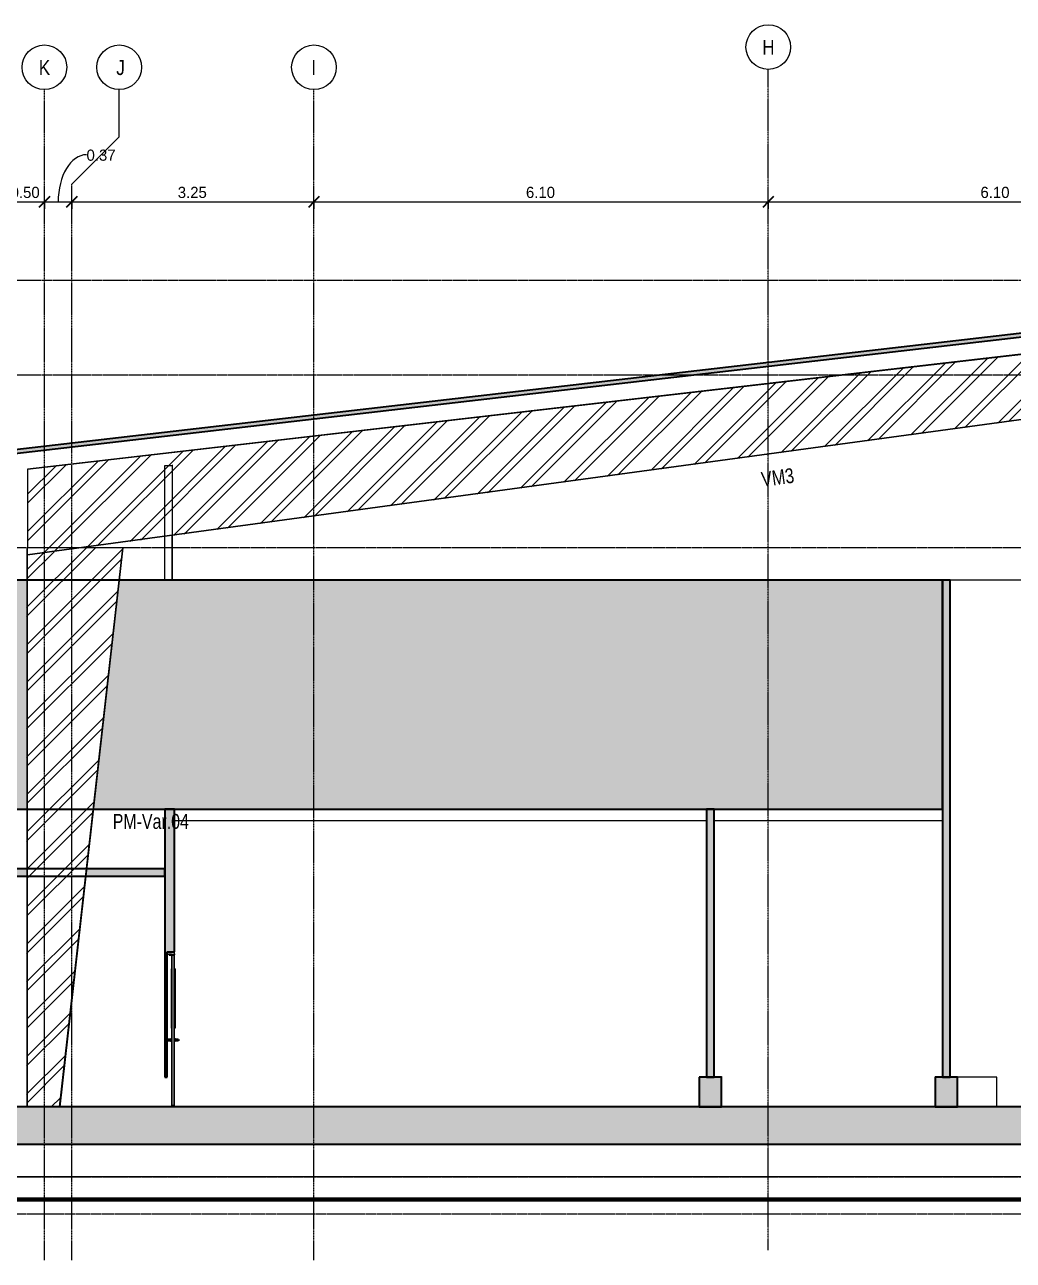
# Model space of a CAD drawing. Header units: centimetres. Extents: x -6741 to 14818, y -293 to 1595.
# Drawn here: x 8863 to 10190, y -112 to 1548 of the extents above; entities that cross this region are included whole.
import ezdxf

# ---------------------------------------------------------------- set-up
doc = ezdxf.new("R2010")
doc.units = ezdxf.units.CM
doc.linetypes.add('Centre', pattern=[3.175, 0.635, -0.475, 1.59, -0.475])
doc.linetypes.add('Grid Line', pattern=[2.2225, 1.27, -0.3175, 0.3175, -0.3175])
for name, color, linetype, lineweight in [('A-ANNO-DIMS', 7, 'Continuous', 9), ('A-ANNO-DIMS-100', 7, 'Continuous', 9), ('A-CLNG', 7, 'Continuous', 9), ('A-DOOR', 7, 'Continuous', 9), ('A-FLOR', 7, 'Continuous', 9), ('A-FLOR-LEVL', 7, 'Continuous', 9), ('A-FLOR-PATT', 7, 'Continuous', 35), ('A-ROOF', 7, 'Continuous', 9), ('A-ROOF-PATT', 7, 'Continuous', 35), ('A-WALL', 7, 'Continuous', 9), ('A-WALL-PATT', 7, 'Continuous', 35), ('C-BLDG-PADS', 7, 'Continuous', 9), ('C-TOPO', 7, 'Continuous', 9), ('I-WALL', 7, 'Continuous', 9), ('S-BEAM', 7, 'Continuous', 9), ('S-BEAM-IDEN', 7, 'Continuous', 18), ('S-COLS', 7, 'Continuous', 9), ('S-COLS-IDEN', 7, 'Continuous', 9), ('S-GRID', 7, 'Continuous', 9), ('S-GRID-IDEN', 7, 'Continuous', 9)]:
    doc.layers.add(name, color=color, linetype=linetype, lineweight=lineweight)
doc.styles.add('Century Gothic_1', font='GOTHIC.TTF', dxfattribs={"height": 15})
doc.styles.add('Century Gothic_2', font='GOTHIC.TTF', dxfattribs={"width": 0.8, "height": 20})
doc.styles.add('Saira Condensed', font='SairaCondensed-Regular.ttf', dxfattribs={"height": 20})
doc.dimstyles.new('FCA_N_Cotas_E100', dxfattribs={"dimscale": 30.48, "dimtxt": 15.662524, "dimasz": 0.492126, "dimexe": 0.656168, "dimexo": 0.656168, "dimgap": 0.032808, "dimtad": 1, "dimlfac": 0.01, "dimrnd": 0.01, "dimzin": 0, "dimdsep": 46, "dimtxsty": 'Century Gothic_1', "dimblk1": 'OBLIQUE', "dimblk2": 'OBLIQUE', "dimsah": 1, "dimcen": 0.09, "dimdle": 0.656168, "dimadec": 3, "dimazin": 2, "dimtfac": 1, "dimtdec": 4, "dimtix": 1, "dimtmove": 0, "dimatfit": 3, "dimfxl": 1, "dimtvp": 1, "dimtolj": 1, "dimtzin": 0, "dimarcsym": 2})
doc.dimstyles.new('FCA_N_Cotas_E100_1', dxfattribs={"dimscale": 30.48, "dimtxt": 15.662524, "dimasz": 0.492126, "dimexe": 0.656168, "dimexo": 0.656168, "dimgap": 0.032808, "dimtad": 1, "dimlfac": 0.01, "dimrnd": 0.01, "dimzin": 0, "dimdsep": 46, "dimtxsty": 'Century Gothic_1', "dimblk1": 'OBLIQUE', "dimblk2": 'OBLIQUE', "dimsah": 1, "dimcen": 0.09, "dimdle": 0.656168, "dimadec": 3, "dimazin": 2, "dimtfac": 1, "dimtdec": 4, "dimtix": 1, "dimtmove": 1, "dimatfit": 3, "dimfxl": 1, "dimtvp": 1, "dimtolj": 1, "dimtzin": 0, "dimarcsym": 2})
pattern_1 = [(45, (14989.953, 0), (-25.14472, 25.14472), []), (45, (14989.953, 38.1), (-25.14472, 25.14472), [])]

# ---------------------------------------------------------------- blocks, each defined once
blk = doc.blocks.new('Door_Internal-Noberne-Fire_Door_Single_NG8 - 0_85 x 2_10-1763234-Elevación Eje 8-9')
at = {"layer": 'A-DOOR', "color": 254, "lineweight": 25, "true_color": 0xcccccc}
for p, q in [((-5875.7, 302.5), (-5885.1, 302.5)), ((-5885.1, 302.5), (-5885.1, 299.3)), ((-5885.1, 299.3), (-5875.7, 299.3)), ((-5883, 299.3), (-5883, 298.1)), ((-5879.8, 299.3), (-5883, 299.3)), ((-5879.8, 298.1), (-5879.8, 299.3)), ((-5875.8, 299), (-5879.6, 299)), ((-5879.6, 299), (-5879.6, 298)), ((-5875.8, 298), (-5875.8, 299)), ((-5875.7, 299.3), (-5875.7, 302.5)), ((-5883, 298.1), (-5879.8, 298.1)), ((-5879.2, 298), (-5879.6, 298)), ((-5879.6, 298), (-5879.6, 185.2)), ((-5879.6, 298), (-5875.8, 298)), ((-5876.2, 298), (-5879.2, 298)), ((-5879.2, 298), (-5879.2, 96)), ((-5879.2, 96), (-5879.2, 298)), ((-5875.8, 298), (-5876.2, 298)), ((-5876.2, 298), (-5876.2, 96)), ((-5876.2, 96), (-5876.2, 298)), ((-5875.8, 96), (-5875.8, 298)), ((-5879.6, 185), (-5879.6, 96)), ((-5879.6, 183), (-5879.6, 185)), ((-5875.8, 185.1), (-5875.8, 182.9)), ((-5879.6, 96), (-5879.2, 96)), ((-5875.8, 96), (-5879.6, 96)), ((-5879.6, 96), (-5879.6, 95)), ((-5879.6, 95), (-5875.8, 95)), ((-5879.2, 96), (-5876.2, 96)), ((-5876.2, 96), (-5875.8, 96)), ((-5875.8, 95), (-5875.8, 96))]:
    blk.add_line(p, q, dxfattribs=at)
at = {"layer": 'A-DOOR', "color": 254, "true_color": 0xe5e5e5}
for p, q in [((-5875.8, 299), (-5875.2, 299)), ((-5875.4, 302.5), (-5875.7, 302.5)), ((-5875.7, 299.3), (-5875.1, 299.3)), ((-5879.8, 298.1), (-5879.6, 298.1)), ((-5875.2, 298), (-5875.8, 298)), ((-5875.2, 298), (-5875.8, 298)), ((-5879.6, 279.5), (-5880, 279.5)), ((-5880, 199.7), (-5880, 279.5)), ((-5875.2, 279.5), (-5875.7, 279.5)), ((-5875.7, 199.7), (-5875.7, 279.5)), ((-5875, 279.5), (-5875.2, 279.5)), ((-5875.2, 279.5), (-5875.2, 199.7)), ((-5875.2, 201.2), (-5875.2, 278)), ((-5875, 278), (-5875.2, 277.9)), ((-5875.2, 278), (-5875, 278)), ((-5875, 279.5), (-5875, 199.7)), ((-5875, 278), (-5875, 201.2)), ((-5879.6, 199.7), (-5880, 199.7)), ((-5875.2, 199.7), (-5875.7, 199.7)), ((-5875.2, 201.3), (-5875, 201.2)), ((-5875, 201.2), (-5875.2, 201.2)), ((-5875, 199.7), (-5875.2, 199.7)), ((-5884.6, 184.9), (-5884.6, 184.9)), ((-5884.6, 183), (-5884.6, 183)), ((-5880.3, 184.9), (-5881.7, 184.9)), ((-5881.7, 183), (-5880.3, 183)), ((-5880.6, 184.9), (-5881.6, 184.9)), ((-5881.6, 183), (-5880.6, 183)), ((-5880, 184.8), (-5880.3, 184.8)), ((-5880.3, 183.2), (-5880.1, 183.2)), ((-5879.6, 186.6), (-5879.8, 186.6)), ((-5875.6, 186.6), (-5875.8, 186.6)), ((-5875.1, 184.8), (-5875.4, 184.8)), ((-5875.4, 183.2), (-5875.1, 183.2)), ((-5873.8, 184.9), (-5875.1, 184.9)), ((-5875.1, 183), (-5873.8, 183)), ((-5873.7, 184.9), (-5874.7, 184.9)), ((-5874.7, 183), (-5873.7, 183)), ((-5870.7, 184.9), (-5870.7, 184.9)), ((-5870.7, 183), (-5870.7, 183)), ((-5870.2, 184.8), (-5870.2, 184.8)), ((-5870.1, 184.7), (-5870, 184.7)), ((-5870, 183.3), (-5870, 183.3)), ((-5879.8, 181.4), (-5879.6, 181.4)), ((-5875.8, 181.4), (-5875.6, 181.4)), ((-5875.2, 96), (-5875.8, 96)), ((-5875.8, 96), (-5875.2, 96)), ((-5875.2, 95), (-5875.8, 95))]:
    blk.add_line(p, q, dxfattribs=at)
at = {"layer": 'A-DOOR', "color": 254, "true_color": 0xe5e5e5, "flags": 128}
for points in [[(-5885.6, 184), (-5885.6, 184), (-5885.6, 184.1), (-5885.6, 184.1), (-5885.6, 184.2), (-5885.6, 184.2), (-5885.6, 184.2), (-5885.6, 184.3), (-5885.5, 184.3), (-5885.5, 184.3), (-5885.5, 184.4), (-5885.5, 184.4), (-5885.5, 184.4), (-5885.5, 184.5), (-5885.4, 184.5), (-5885.4, 184.5), (-5885.4, 184.6), (-5885.4, 184.6), (-5885.4, 184.6), (-5885.3, 184.7), (-5885.3, 184.7), (-5885.3, 184.7), (-5885.2, 184.7), (-5885.2, 184.8), (-5885.2, 184.8), (-5885.2, 184.8), (-5885.1, 184.8), (-5885.1, 184.8), (-5885.1, 184.9), (-5885, 184.9), (-5885, 184.9), (-5884.9, 184.9), (-5884.9, 184.9), (-5884.9, 184.9), (-5884.8, 184.9), (-5884.8, 184.9), (-5884.8, 184.9), (-5884.7, 184.9), (-5884.7, 184.9), (-5884.6, 184.9), (-5884.6, 184.9)], [(-5884.6, 183), (-5884.7, 183), (-5884.7, 183.1), (-5884.8, 183.1), (-5884.8, 183.1), (-5884.8, 183.1), (-5884.9, 183.1), (-5884.9, 183.1), (-5884.9, 183.1), (-5885, 183.1), (-5885, 183.1), (-5885, 183.1), (-5885.1, 183.2), (-5885.1, 183.2), (-5885.1, 183.2), (-5885.2, 183.2), (-5885.2, 183.2), (-5885.2, 183.3), (-5885.3, 183.3), (-5885.3, 183.3), (-5885.3, 183.3), (-5885.3, 183.4), (-5885.4, 183.4), (-5885.4, 183.4), (-5885.4, 183.5), (-5885.4, 183.5), (-5885.5, 183.5), (-5885.5, 183.6), (-5885.5, 183.6), (-5885.5, 183.6), (-5885.5, 183.7), (-5885.5, 183.7), (-5885.5, 183.7), (-5885.6, 183.8), (-5885.6, 183.8), (-5885.6, 183.8), (-5885.6, 183.9), (-5885.6, 183.9), (-5885.6, 184), (-5885.6, 184), (-5885.6, 184)], [(-5881.7, 184.9), (-5881.8, 184.9), (-5881.9, 184.9), (-5882, 184.9), (-5882.1, 184.9), (-5882.3, 184.9), (-5882.4, 184.9), (-5882.5, 184.9), (-5882.6, 184.9), (-5882.7, 184.9), (-5882.8, 184.9), (-5882.9, 184.9), (-5883, 184.9), (-5883.2, 184.9), (-5883.3, 184.9), (-5883.4, 184.9), (-5883.5, 184.9), (-5883.5, 184.9), (-5883.6, 184.9), (-5883.7, 184.9), (-5883.8, 184.9), (-5883.9, 184.9), (-5884, 184.9), (-5884, 184.9), (-5884.1, 184.9), (-5884.2, 184.9), (-5884.2, 184.9), (-5884.3, 184.9), (-5884.4, 184.9), (-5884.4, 184.9), (-5884.4, 184.9), (-5884.5, 184.9), (-5884.5, 184.9), (-5884.6, 184.9), (-5884.6, 184.9), (-5884.6, 184.9), (-5884.6, 184.9), (-5884.6, 184.9), (-5884.6, 184.9), (-5884.6, 184.9)], [(-5884.6, 184.9), (-5884.6, 184.9), (-5884.6, 184.9), (-5884.6, 184.9), (-5884.5, 184.9), (-5884.5, 184.9), (-5884.5, 184.9), (-5884.5, 184.9), (-5884.4, 184.9), (-5884.4, 184.9), (-5884.3, 184.9), (-5884.3, 184.9), (-5884.2, 184.9), (-5884.2, 184.9), (-5884.1, 184.9), (-5884, 184.9), (-5884, 184.9), (-5883.9, 184.9), (-5883.8, 184.9), (-5883.7, 184.9), (-5883.7, 184.9), (-5883.6, 184.9), (-5883.5, 184.9), (-5883.4, 184.9), (-5883.3, 184.9), (-5883.2, 184.9), (-5883.1, 184.9), (-5883, 184.9)], [(-5884.6, 183), (-5884.6, 183), (-5884.6, 183), (-5884.6, 183), (-5884.6, 183), (-5884.6, 183), (-5884.6, 183), (-5884.5, 183), (-5884.5, 183), (-5884.4, 183), (-5884.4, 183), (-5884.4, 183), (-5884.3, 183), (-5884.2, 183), (-5884.2, 183), (-5884.1, 183), (-5884, 183), (-5884, 183), (-5883.9, 183), (-5883.8, 183), (-5883.7, 183), (-5883.6, 183), (-5883.5, 183), (-5883.5, 183), (-5883.4, 183), (-5883.3, 183), (-5883.2, 183), (-5883.1, 183), (-5882.9, 183), (-5882.8, 183), (-5882.7, 183), (-5882.6, 183), (-5882.5, 183), (-5882.4, 183), (-5882.3, 183), (-5882.1, 183), (-5882, 183), (-5881.9, 183), (-5881.8, 183), (-5881.7, 183), (-5881.7, 183)], [(-5882.9, 183), (-5883, 183), (-5883.2, 183), (-5883.3, 183), (-5883.3, 183), (-5883.4, 183), (-5883.5, 183), (-5883.6, 183), (-5883.7, 183), (-5883.8, 183), (-5883.9, 183), (-5883.9, 183), (-5884, 183), (-5884.1, 183), (-5884.2, 183), (-5884.2, 183), (-5884.3, 183), (-5884.3, 183), (-5884.4, 183), (-5884.4, 183), (-5884.4, 183), (-5884.5, 183), (-5884.5, 183), (-5884.5, 183), (-5884.6, 183), (-5884.6, 183), (-5884.6, 183), (-5884.6, 183), (-5884.6, 183)], [(-5882.8, 184.9), (-5882.6, 184.9), (-5882.5, 184.9), (-5882.4, 184.9), (-5882.3, 184.9), (-5882.2, 184.9), (-5882.1, 184.9), (-5881.9, 184.9), (-5881.8, 184.9), (-5881.7, 184.9), (-5881.6, 184.9), (-5881.6, 184.9)], [(-5881.6, 183), (-5881.7, 183), (-5881.8, 183), (-5881.9, 183), (-5882, 183), (-5882.1, 183), (-5882.3, 183), (-5882.4, 183), (-5882.5, 183), (-5882.6, 183), (-5882.7, 183), (-5882.8, 183)], [(-5879.8, 186.6), (-5880.1, 186.4), (-5880.1, 186.3), (-5880.1, 186.3), (-5880.1, 186.3), (-5880.1, 186.3), (-5880.1, 186.2), (-5880.1, 186.2), (-5880.1, 186.2), (-5880.1, 186.2), (-5880.1, 186.1), (-5880.1, 186.1), (-5880.1, 186), (-5880.1, 186), (-5880.1, 186), (-5880.1, 185.9), (-5880.1, 185.8), (-5880.1, 185.8), (-5880.1, 185.7), (-5880.1, 185.7), (-5880.1, 185.6), (-5880.1, 185.5), (-5880.1, 185.5), (-5880.1, 185.4), (-5880.1, 185.3), (-5880.1, 185.2), (-5880.1, 185.2), (-5880.1, 185.1), (-5880.1, 185), (-5880.1, 184.9), (-5880.1, 184.8), (-5880.1, 184.7), (-5880.1, 184.7), (-5880.1, 184.6), (-5880.1, 184.5), (-5880.1, 184.4), (-5880.1, 184.3), (-5880.1, 184.2), (-5880.1, 184.1), (-5880.1, 184), (-5880.1, 184)], [(-5879.8, 181.4), (-5880.1, 181.6), (-5880.1, 181.7), (-5880.1, 181.7), (-5880.1, 181.7), (-5880.1, 181.7), (-5880.1, 181.8), (-5880.1, 181.8), (-5880.1, 181.8), (-5880.1, 181.8), (-5880.1, 181.9), (-5880.1, 181.9), (-5880.1, 182), (-5880.1, 182), (-5880.1, 182), (-5880.1, 182.1), (-5880.1, 182.2), (-5880.1, 182.2), (-5880.1, 182.3), (-5880.1, 182.3), (-5880.1, 182.4), (-5880.1, 182.5), (-5880.1, 182.5), (-5880.1, 182.6), (-5880.1, 182.7), (-5880.1, 182.8), (-5880.1, 182.8), (-5880.1, 182.9), (-5880.1, 183), (-5880.1, 183.1), (-5880.1, 183.2), (-5880.1, 183.3), (-5880.1, 183.3), (-5880.1, 183.4), (-5880.1, 183.5), (-5880.1, 183.6), (-5880.1, 183.7), (-5880.1, 183.8), (-5880.1, 183.9), (-5880.1, 184), (-5880.1, 184)], [(-5875.6, 186.6), (-5875.3, 186.4), (-5875.3, 186.3), (-5875.3, 186.3), (-5875.3, 186.3), (-5875.3, 186.3), (-5875.3, 186.2), (-5875.3, 186.2), (-5875.3, 186.2), (-5875.3, 186.2), (-5875.3, 186.1), (-5875.3, 186.1), (-5875.3, 186), (-5875.3, 186), (-5875.3, 186), (-5875.3, 185.9), (-5875.3, 185.8), (-5875.3, 185.8), (-5875.3, 185.7), (-5875.3, 185.7), (-5875.3, 185.6), (-5875.3, 185.5), (-5875.3, 185.5), (-5875.3, 185.4), (-5875.3, 185.3), (-5875.3, 185.2), (-5875.3, 185.2), (-5875.3, 185.1), (-5875.3, 185), (-5875.3, 184.9), (-5875.3, 184.8), (-5875.3, 184.7)], [(-5875.6, 181.4), (-5875.3, 181.6), (-5875.3, 181.7), (-5875.3, 181.7), (-5875.3, 181.7), (-5875.3, 181.7), (-5875.3, 181.8), (-5875.3, 181.8), (-5875.3, 181.8), (-5875.3, 181.8), (-5875.3, 181.9), (-5875.3, 181.9), (-5875.3, 182), (-5875.3, 182), (-5875.3, 182), (-5875.3, 182.1), (-5875.3, 182.2), (-5875.3, 182.2), (-5875.3, 182.3), (-5875.3, 182.3), (-5875.3, 182.4), (-5875.3, 182.5), (-5875.3, 182.5), (-5875.3, 182.6), (-5875.3, 182.7), (-5875.3, 182.8), (-5875.3, 182.8), (-5875.3, 182.9), (-5875.3, 183), (-5875.3, 183.1), (-5875.3, 183.2), (-5875.3, 183.3)], [(-5870.7, 184.9), (-5870.7, 184.9), (-5870.8, 184.9), (-5870.8, 184.9), (-5870.8, 184.9), (-5870.8, 184.9), (-5870.8, 184.9), (-5870.9, 184.9), (-5870.9, 184.9), (-5870.9, 184.9), (-5871, 184.9), (-5871, 184.9), (-5871.1, 184.9), (-5871.1, 184.9), (-5871.2, 184.9), (-5871.3, 184.9), (-5871.3, 184.9), (-5871.4, 184.9), (-5871.5, 184.9), (-5871.6, 184.9), (-5871.7, 184.9), (-5871.8, 184.9), (-5871.8, 184.9), (-5871.9, 184.9), (-5872, 184.9), (-5872.1, 184.9), (-5872.2, 184.9), (-5872.3, 184.9), (-5872.5, 184.9), (-5872.6, 184.9), (-5872.7, 184.9), (-5872.8, 184.9), (-5872.9, 184.9), (-5873, 184.9), (-5873.1, 184.9), (-5873.3, 184.9), (-5873.4, 184.9), (-5873.5, 184.9), (-5873.6, 184.9), (-5873.7, 184.9), (-5873.8, 184.9)], [(-5873.8, 183), (-5873.6, 183), (-5873.5, 183), (-5873.4, 183), (-5873.3, 183), (-5873.2, 183), (-5873.1, 183), (-5872.9, 183), (-5872.8, 183), (-5872.7, 183), (-5872.6, 183), (-5872.5, 183), (-5872.4, 183), (-5872.3, 183), (-5872.2, 183), (-5872.1, 183), (-5872, 183), (-5871.9, 183), (-5871.8, 183), (-5871.7, 183), (-5871.6, 183), (-5871.5, 183), (-5871.4, 183), (-5871.4, 183), (-5871.3, 183), (-5871.2, 183), (-5871.2, 183), (-5871.1, 183), (-5871.1, 183), (-5871, 183), (-5871, 183), (-5870.9, 183), (-5870.9, 183), (-5870.8, 183), (-5870.8, 183), (-5870.8, 183), (-5870.8, 183), (-5870.8, 183), (-5870.7, 183), (-5870.7, 183), (-5870.7, 183)], [(-5873.7, 184.9), (-5873.5, 184.9), (-5873.4, 184.9), (-5873.3, 184.9), (-5873.2, 184.9), (-5873.1, 184.9), (-5872.9, 184.9), (-5872.8, 184.9), (-5872.7, 184.9), (-5872.6, 184.9)], [(-5872.6, 183), (-5872.7, 183), (-5872.8, 183), (-5872.9, 183), (-5873.1, 183), (-5873.2, 183), (-5873.3, 183), (-5873.4, 183), (-5873.5, 183), (-5873.6, 183), (-5873.7, 183)], [(-5872.5, 184.9), (-5872.4, 184.9), (-5872.3, 184.9), (-5872.2, 184.9), (-5872.1, 184.9), (-5872, 184.9), (-5871.9, 184.9), (-5871.8, 184.9), (-5871.7, 184.9), (-5871.6, 184.9), (-5871.5, 184.9), (-5871.4, 184.9), (-5871.4, 184.9), (-5871.3, 184.9), (-5871.2, 184.9), (-5871.1, 184.9), (-5871.1, 184.9), (-5871, 184.9), (-5871, 184.9), (-5870.9, 184.9), (-5870.9, 184.9), (-5870.8, 184.9), (-5870.8, 184.9), (-5870.8, 184.9), (-5870.7, 184.9), (-5870.7, 184.9), (-5870.7, 184.9), (-5870.7, 184.9), (-5870.7, 184.9), (-5870.7, 184.9)], [(-5870.7, 183), (-5870.7, 183), (-5870.7, 183), (-5870.7, 183), (-5870.7, 183), (-5870.7, 183), (-5870.8, 183), (-5870.8, 183), (-5870.8, 183), (-5870.9, 183), (-5870.9, 183), (-5871, 183), (-5871, 183), (-5871.1, 183), (-5871.1, 183), (-5871.2, 183), (-5871.3, 183), (-5871.3, 183), (-5871.4, 183), (-5871.5, 183), (-5871.6, 183), (-5871.7, 183), (-5871.8, 183), (-5871.9, 183), (-5872, 183), (-5872.1, 183), (-5872.2, 183), (-5872.3, 183), (-5872.4, 183), (-5872.5, 183)], [(-5870.7, 184.9), (-5870.6, 184.9), (-5870.6, 184.9), (-5870.6, 184.9), (-5870.5, 184.9), (-5870.5, 184.9), (-5870.5, 184.9), (-5870.4, 184.9), (-5870.4, 184.9), (-5870.3, 184.9)], [(-5870.5, 183.1), (-5870.6, 183.1), (-5870.6, 183.1), (-5870.6, 183), (-5870.7, 183), (-5870.7, 183)], [(-5870.4, 183.1), (-5870.4, 183.1), (-5870.4, 183.1), (-5870.5, 183.1)], [(-5870.2, 183.2), (-5870.2, 183.2), (-5870.3, 183.1)], [(-5869.9, 184.5), (-5869.9, 184.5), (-5869.9, 184.5), (-5869.8, 184.4), (-5869.8, 184.4), (-5869.8, 184.4), (-5869.8, 184.3), (-5869.8, 184.3), (-5869.8, 184.3), (-5869.8, 184.2), (-5869.8, 184.2), (-5869.7, 184.2), (-5869.7, 184.1), (-5869.7, 184.1), (-5869.7, 184), (-5869.7, 184), (-5869.7, 184)], [(-5869.7, 184), (-5869.7, 184), (-5869.7, 183.9), (-5869.7, 183.9), (-5869.7, 183.8), (-5869.7, 183.8), (-5869.8, 183.8), (-5869.8, 183.7), (-5869.8, 183.7), (-5869.8, 183.7), (-5869.8, 183.6), (-5869.8, 183.6), (-5869.8, 183.6), (-5869.9, 183.5), (-5869.9, 183.5), (-5869.9, 183.5), (-5869.9, 183.4)]]:
    blk.add_lwpolyline(points, dxfattribs=at)
at = {"layer": 'A-DOOR', "color": 254, "lineweight": 25, "true_color": 0xcccccc, "flags": 128}
for points in [[(-5879.6, 185), (-5879.7, 185), (-5879.8, 185)], [(-5879.8, 183), (-5879.7, 183), (-5879.6, 183)], [(-5875.6, 185.1), (-5875.7, 185.1), (-5875.8, 185.1)], [(-5875.8, 182.9), (-5875.7, 182.9), (-5875.6, 182.9)]]:
    blk.add_lwpolyline(points, dxfattribs=at)
at = {"layer": 'A-DOOR', "color": 254, "true_color": 0xe5e5e5}
for centre, major_axis, start_param, end_param in [((-5880.6, 184), (0, 0.95), 6.021386, 6.544985), ((-5880.6, 184), (0, 0.95), 2.879793, 3.403392), ((-5880.3, 184), (0, 0.95), 5.759587, 7.853982), ((-5880.3, 184), (0, 0.8), 6.021386, 6.283185), ((-5880.3, 184), (0, 0.95), 1.570796, 3.665191), ((-5880.3, 184), (0, 0.8), 3.141593, 3.403392), ((-5880.1, 184), (0, 0.95), 5.759587, 7.592182), ((-5880.1, 184), (0, 0.95), 1.570796, 3.665191), ((-5875.8, 184), (0, 2.6), 5.937002, 7.406537), ((-5875.8, 184), (0, 2.6), 5.176918, 5.310228), ((-5875.8, 184), (0, 2.6), 4.11455, 4.303342), ((-5875.8, 184), (0, 2.6), 2.018241, 3.487776), ((-5875.3, 184), (0, 0.95), 5.759587, 7.853982), ((-5875.3, 184), (0, 0.95), 1.570796, 3.665191), ((-5875.1, 184), (0, 0.95), 6.021386, 7.853982), ((-5875.1, 184), (0, 0.95), 1.570796, 3.403392), ((-5874.7, 184), (0, 0.95), 6.021386, 6.544985), ((-5874.7, 184), (0, 0.95), 2.879793, 3.403392)]:
    blk.add_ellipse(centre, major_axis=major_axis, ratio=0.009091, start_param=start_param, end_param=end_param, dxfattribs=at)
at = {"layer": 'A-DOOR', "color": 254, "lineweight": 25, "true_color": 0xcccccc}
for points in [[(-5880.1, 184), (-5880.2, 183.8), (-5880.1, 183.4), (-5880, 183.1), (-5879.8, 183)], [(-5875.3, 184), (-5875.3, 184.2), (-5875.3, 184.6), (-5875.5, 185), (-5875.6, 185.1)]]:
    blk.add_open_spline(points, degree=3, dxfattribs=at)
for points in [[(-5879.8, 185), (-5879.9, 185), (-5879.9, 185), (-5879.9, 185), (-5879.9, 185), (-5880, 185), (-5880, 185), (-5880, 184.9), (-5880, 184.9), (-5880, 184.9), (-5880, 184.9), (-5880, 184.8), (-5880, 184.8), (-5880.1, 184.8), (-5880.1, 184.8), (-5880.1, 184.7), (-5880.1, 184.7), (-5880.1, 184.7), (-5880.1, 184.7), (-5880.1, 184.6), (-5880.1, 184.6), (-5880.1, 184.6), (-5880.1, 184.5), (-5880.1, 184.5), (-5880.1, 184.5), (-5880.1, 184.4), (-5880.1, 184.3), (-5880.1, 184.2), (-5880.1, 184.1), (-5880.1, 184)], [(-5875.6, 182.9), (-5875.6, 182.9), (-5875.6, 182.9), (-5875.6, 182.9), (-5875.5, 182.9), (-5875.5, 182.9), (-5875.5, 183), (-5875.5, 183), (-5875.5, 183), (-5875.4, 183), (-5875.4, 183.1), (-5875.4, 183.1), (-5875.4, 183.1), (-5875.4, 183.1), (-5875.4, 183.2), (-5875.4, 183.2), (-5875.4, 183.2), (-5875.4, 183.3), (-5875.4, 183.3), (-5875.4, 183.3), (-5875.4, 183.3), (-5875.4, 183.4), (-5875.4, 183.4), (-5875.4, 183.5), (-5875.4, 183.5), (-5875.3, 183.6), (-5875.3, 183.7), (-5875.3, 183.8), (-5875.3, 183.9), (-5875.3, 184)]]:
    blk.add_open_spline(points, degree=3, knots=[0, 0, 0, 0, 0.035714, 0.071429, 0.107143, 0.125, 0.142857, 0.160714, 0.178571, 0.214286, 0.25, 0.267857, 0.285714, 0.303571, 0.321429, 0.357143, 0.392857, 0.410714, 0.428571, 0.446429, 0.464286, 0.5, 0.535714, 0.571429, 0.607143, 0.642857, 0.714286, 0.857143, 1, 1, 1, 1], dxfattribs=at)
blk = doc.blocks.new('PQ_RVR_ARQ-01_ZZ_ZZ_MO_T_A_rvt-3-Elevación Eje 8-9')
at = {"layer": 'A-FLOR-PATT', "lineweight": 9, "true_color": 0xeaeaea}
h = blk.add_hatch(color=254, dxfattribs=at)
h.paths.add_polyline_path([(-5964.3, 404), (-5888.9, 404), (-5888.9, 414), (-5993.8, 414), (-5994.9, 404)])
h.paths.add_polyline_path([(-6074.1, 404), (-6074.1, 414), (-6090.4, 414), (-6090.4, 404)])
at = {"layer": 'A-ROOF-PATT', "lineweight": 9, "true_color": 0xeaeaea}
blk.add_hatch(color=254, dxfattribs=at).paths.add_polyline_path([(-2152.9, 966.1), (-2152.9, 971.2), (-4147.4, 1201.9), (-6109.6, 974.5), (-6109.6, 969.5), (-4147.4, 1196.9), (-2201.9, 971.8)])
at = {"layer": 'A-WALL-PATT', "lineweight": 9, "true_color": 0xe5e5e5}
h = blk.add_hatch(dxfattribs=at)
h.set_pattern_fill('FP_23', color=254, style=0, pattern_type=2)
h.set_pattern_definition([(90, (-5878.104, 0), (-0.34024, 2e-17), [])])
h.paths.add_polyline_path([(-5878.2, 801.5), (-5878.1, 801.5), (-5878.1, 861.6), (-5878.9, 861.5), (-5878.9, 801.5)])
at = {"layer": 'A-WALL-PATT', "lineweight": 9, "true_color": 0xeaeaea}
h = blk.add_hatch(color=254, dxfattribs=at)
h.paths.add_polyline_path([(-4844.6, 494), (-4844.6, 801.5), (-5950.1, 801.5), (-5984.8, 494), (-5508.4, 494)])
h.paths.add_polyline_path([(-6074.1, 494), (-6074.1, 801.5), (-6090.4, 801.5), (-6090.4, 494)])
for points in [[(-4844.6, 134), (-4834.6, 134), (-4834.6, 801.5), (-4844.6, 801.5)], [(-5885.7, 134), (-5885.7, 494), (-5888.9, 494), (-5888.9, 134)], [(-5875.7, 302.5), (-5875.7, 494), (-5885.7, 494), (-5885.7, 302.5)], [(-5161.4, 134), (-5151.4, 134), (-5151.4, 494), (-5161.4, 494)], [(-5171.4, 94), (-5141.4, 94), (-5141.4, 134), (-5171.4, 134)], [(-4824.6, 94), (-4824.6, 134), (-4854.6, 134), (-4854.6, 94)]]:
    blk.add_hatch(color=254, dxfattribs=at).paths.add_polyline_path(points)
at = {"layer": 'A-WALL-PATT', "lineweight": 9, "true_color": 0xe5e5e5}
h = blk.add_hatch(dxfattribs=at)
h.set_pattern_fill('FP_22', color=254, style=0, pattern_type=2)
h.set_pattern_definition([(90, (-5875.198, 0), (-0.27272, 2e-17), [])])
h.paths.add_polyline_path([(-5875.7, 302.5), (-5875.1, 302.5), (-5875.1, 494), (-5875.7, 493.9), (-5875.7, 302.8)])
h = blk.add_hatch(dxfattribs=at)
h.set_pattern_fill('FP_21', color=254, style=0, pattern_type=2)
h.set_pattern_definition([(90, (-5150.603, 0), (-0.37828, 2e-17), [])])
h.paths.add_polyline_path([(-5150.6, 134), (-5150.6, 494), (-5151.4, 494), (-5151.4, 134)])
h = blk.add_hatch(dxfattribs=at)
h.set_pattern_fill('FP_17', color=254, style=0, pattern_type=2)
h.set_pattern_definition([(90, (-4844.506, 0), (-0.11005, 7e-18), [])])
h.paths.add_polyline_path([(-4844.8, 134), (-4844.6, 134.1), (-4844.6, 494), (-4844.8, 494), (-4844.8, 134)])
at = {"layer": 'A-CLNG', "color": 254, "lineweight": 18, "true_color": 0xe5e5e5}
for p, q in [((-2373.5, 801.5), (-4834.6, 801.5)), ((-5875.4, 478.5), (-5875.7, 478.5)), ((-5161.4, 478.5), (-5875.7, 478.5)), ((-5150.6, 478.5), (-5151.4, 478.5)), ((-4844.6, 478.5), (-5151.4, 478.5)), ((-4844.6, 478.5), (-4844.8, 478.5))]:
    blk.add_line(p, q, dxfattribs=at)
at = {"layer": 'A-FLOR', "color": 254, "lineweight": 35, "true_color": 0xcccccc}
for p, q in [((-5888.9, 414), (-6094.9, 414)), ((-6094.9, 404), (-5888.9, 404)), ((-5888.9, 404), (-5888.9, 414)), ((-3406.4, 94), (-6814, 94)), ((-6814, 44), (-1310.7, 44))]:
    blk.add_line(p, q, dxfattribs=at)
at = {"layer": 'A-ROOF', "color": 254, "lineweight": 35, "true_color": 0xcccccc}
for p, q in [((-4147.4, 1201.9), (-6109.6, 974.5)), ((-6109.6, 969.5), (-4147.4, 1196.9))]:
    blk.add_line(p, q, dxfattribs=at)
at = {"layer": 'A-WALL', "color": 254, "lineweight": 35, "true_color": 0xcccccc}
for p, q in [((-5141.4, 134), (-5171.4, 134)), ((-5171.4, 134), (-5171.4, 94)), ((-5141.4, 94), (-5141.4, 134)), ((-4824.6, 134), (-4854.6, 134)), ((-4854.6, 134), (-4854.6, 94)), ((-4824.6, 94), (-4824.6, 134)), ((-5171.4, 94), (-5141.4, 94)), ((-4854.6, 94), (-4824.6, 94))]:
    blk.add_line(p, q, dxfattribs=at)
at = {"layer": 'A-WALL', "color": 254, "true_color": 0xcccccc}
for p, q in [((-5140.6, 134), (-5141.4, 134)), ((-4854.8, 134), (-4854.8, 134)), ((-4854.6, 134), (-4854.8, 134)), ((-4771.7, 134), (-4824.6, 134)), ((-4771.7, 94), (-4771.7, 134))]:
    blk.add_line(p, q, dxfattribs=at)
at = {"layer": 'C-BLDG-PADS', "color": 254, "lineweight": 18, "true_color": 0xdadada}
for p, q in [((-1310.7, 0), (-6814, 0)), ((-6814, -30.5), (-1310.7, -30.5))]:
    blk.add_line(p, q, dxfattribs=at)
at = {"layer": 'C-TOPO', "color": 254, "lineweight": 70, "true_color": 0xdadada}
for p, q in [((-6026.6, -30.5), (-6369.4, -30.5)), ((-5489.6, -30.5), (-6026.6, -30.5)), ((-5224.8, -30.5), (-5489.6, -30.5)), ((-2386.5, -30.5), (-5224.8, -30.5))]:
    blk.add_line(p, q, dxfattribs=at)
at = {"layer": 'C-TOPO', "color": 254, "true_color": 0xdadada}
for p, q in [((-6369.4, -30.5), (-6026.6, -30.5)), ((-6026.6, -30.5), (-5489.6, -30.5)), ((-5489.6, -30.5), (-5224.8, -30.5)), ((-2386.5, -30.5), (-5224.8, -30.5))]:
    blk.add_line(p, q, dxfattribs=at)
at = {"layer": 'I-WALL', "color": 254, "true_color": 0xcccccc}
for p, q in [((-5888.9, 801.5), (-5888.9, 955.5)), ((-5888.9, 955.5), (-5878.9, 955.5)), ((-5878.1, 955.5), (-5878.9, 955.5)), ((-5878.9, 955.5), (-5878.9, 801.5)), ((-5875.7, 302.5), (-5875.4, 302.5)), ((-5885.5, 134), (-5885.7, 134))]:
    blk.add_line(p, q, dxfattribs=at)
at = {"layer": 'I-WALL', "color": 254, "lineweight": 35, "true_color": 0xcccccc}
for p, q in [((-4844.6, 801.5), (-6100.9, 801.5)), ((-4834.6, 801.5), (-4844.6, 801.5)), ((-4844.6, 801.5), (-4844.6, 134)), ((-4844.6, 494), (-4844.6, 801.5)), ((-4834.6, 134), (-4834.6, 801.5)), ((-6100.9, 494), (-4844.6, 494)), ((-5888.9, 494), (-5888.9, 134)), ((-5885.7, 494), (-5888.9, 494)), ((-5875.7, 494), (-5885.7, 494)), ((-5875.7, 302.5), (-5875.7, 494)), ((-5151.4, 494), (-5161.4, 494)), ((-5161.4, 494), (-5161.4, 134)), ((-5151.4, 134), (-5151.4, 494)), ((-5885.7, 134), (-5885.7, 302.5)), ((-5885.7, 302.5), (-5875.7, 302.5)), ((-5888.9, 134), (-5885.7, 134)), ((-5161.4, 134), (-5151.4, 134)), ((-4844.6, 134), (-4834.6, 134))]:
    blk.add_line(p, q, dxfattribs=at)
at = {"layer": 'A-DOOR', "color": 254, "lineweight": 9, "true_color": 0xe5e5e5}
blk.add_blockref('Door_Internal-Noberne-Fire_Door_Single_NG8 - 0_85 x 2_10-1763234-Elevación Eje 8-9', (0, 0), dxfattribs=at)
blk = doc.blocks.new('Grid - 3mm-1819951-Elevación Eje 8-9')
at = {"layer": 'S-GRID-IDEN', "color": 253, "true_color": 0xaaaaaa}
blk.add_circle((-1330.8, 1490.5), 30, dxfattribs=at)
blk = doc.blocks.new('DIMBLOCK36-Elevación Eje 8-9')
at = {"layer": 'A-ANNO-DIMS-100'}
for p, q in [((8839.1, 1309.8), (8839.1, 1329.8)), ((8889.1, 1309.8), (8889.1, 1329.8)), ((8839.1, 1309.8), (8889.1, 1309.8)), ((8839.1, 1309.8), (8839.1, 1300.4)), ((8889.1, 1309.8), (8889.1, 1300.4))]:
    blk.add_line(p, q, dxfattribs=at)
at = {"layer": 'A-ANNO-DIMS-100', "lineweight": 35}
for p, q in [((8839.1, 1309.8), (8846.6, 1317.3)), ((8889.1, 1309.8), (8896.6, 1317.3)), ((8839.1, 1309.8), (8831.6, 1302.3)), ((8889.1, 1309.8), (8881.6, 1302.3))]:
    blk.add_line(p, q, dxfattribs=at)
at = {"layer": 'A-ANNO-DIMS-100', "color": 0, "insert": (8843.7, 1330), "char_height": 15, "width": 48.927, "attachment_point": 1, "line_spacing_factor": 0.984502, "style": 'Century Gothic_1'}
blk.add_mtext('0.50', dxfattribs=at)
blk = doc.blocks.new('_Oblique')
at = {"color": 0, "linetype": 'ByBlock', "lineweight": -2}
blk.add_line((-0.5, -0.5), (0.5, 0.5), dxfattribs=at)
blk = doc.blocks.new('DIMBLOCK37-Elevación Eje 8-9')
at = {"layer": 'A-ANNO-DIMS-100'}
for p, q in [((8889.1, 1309.8), (8889.1, 1329.8)), ((8926, 1309.8), (8926, 1329.8)), ((8889.1, 1309.8), (8926, 1309.8)), ((8889.1, 1309.8), (8889.1, 1300.4)), ((8926, 1309.8), (8926, 1300.4))]:
    blk.add_line(p, q, dxfattribs=at)
at = {"layer": 'A-ANNO-DIMS-100', "lineweight": 35}
for p, q in [((8889.1, 1309.8), (8896.6, 1317.3)), ((8926, 1309.8), (8933.5, 1317.3)), ((8889.1, 1309.8), (8881.6, 1302.3)), ((8926, 1309.8), (8918.5, 1302.3))]:
    blk.add_line(p, q, dxfattribs=at)
at = {"layer": 'A-ANNO-DIMS-100'}
blk.add_ellipse((8945.6, 1309.8), major_axis=(0, 63.3), ratio=0.602064, start_param=0, end_param=1.570796, dxfattribs=at)
at = {"layer": 'A-ANNO-DIMS-100', "color": 0, "insert": (8945.6, 1380), "char_height": 15, "width": 48.927, "attachment_point": 1, "line_spacing_factor": 0.984502, "style": 'Century Gothic_1'}
blk.add_mtext('0.37', dxfattribs=at)
blk = doc.blocks.new('DIMBLOCK38-Elevación Eje 8-9')
at = {"layer": 'A-ANNO-DIMS-100'}
for p, q in [((8926, 1309.8), (8926, 1329.8)), ((9251, 1309.8), (9251, 1329.8)), ((8926, 1309.8), (9251, 1309.8)), ((8926, 1309.8), (8926, 1300.4)), ((9251, 1309.8), (9251, 1300.4))]:
    blk.add_line(p, q, dxfattribs=at)
at = {"layer": 'A-ANNO-DIMS-100', "lineweight": 35}
for p, q in [((8926, 1309.8), (8933.5, 1317.3)), ((9251, 1309.8), (9258.5, 1317.3)), ((8926, 1309.8), (8918.5, 1302.3)), ((9251, 1309.8), (9243.5, 1302.3))]:
    blk.add_line(p, q, dxfattribs=at)
at = {"layer": 'A-ANNO-DIMS-100', "color": 0, "insert": (9068.1, 1330), "char_height": 15, "width": 48.927, "attachment_point": 1, "line_spacing_factor": 0.984502, "style": 'Century Gothic_1'}
blk.add_mtext('3.25', dxfattribs=at)
blk = doc.blocks.new('DIMBLOCK39-Elevación Eje 8-9')
at = {"layer": 'A-ANNO-DIMS-100'}
for p, q in [((9251, 1309.8), (9251, 1329.8)), ((9861, 1309.8), (9861, 1329.8)), ((9251, 1309.8), (9861, 1309.8)), ((9251, 1309.8), (9251, 1300.4)), ((9861, 1309.8), (9861, 1300.4))]:
    blk.add_line(p, q, dxfattribs=at)
at = {"layer": 'A-ANNO-DIMS-100', "lineweight": 35}
for p, q in [((9251, 1309.8), (9258.5, 1317.3)), ((9861, 1309.8), (9868.5, 1317.3)), ((9251, 1309.8), (9243.5, 1302.3)), ((9861, 1309.8), (9853.5, 1302.3))]:
    blk.add_line(p, q, dxfattribs=at)
at = {"layer": 'A-ANNO-DIMS-100', "color": 0, "insert": (9535.6, 1330), "char_height": 15, "width": 48.927, "attachment_point": 1, "line_spacing_factor": 0.984502, "style": 'Century Gothic_1'}
blk.add_mtext('6.10', dxfattribs=at)
blk = doc.blocks.new('DIMBLOCK40-Elevación Eje 8-9')
at = {"layer": 'A-ANNO-DIMS-100'}
for p, q in [((9861, 1309.8), (9861, 1329.8)), ((10471.3, 1309.8), (10471.3, 1329.8)), ((9861, 1309.8), (10471.3, 1309.8)), ((9861, 1309.8), (9861, 1300.4)), ((10471.3, 1309.8), (10471.3, 1300.4))]:
    blk.add_line(p, q, dxfattribs=at)
at = {"layer": 'A-ANNO-DIMS-100', "lineweight": 35}
for p, q in [((9861, 1309.8), (9868.5, 1317.3)), ((10471.3, 1309.8), (10478.8, 1317.3)), ((9861, 1309.8), (9853.5, 1302.3)), ((10471.3, 1309.8), (10463.8, 1302.3))]:
    blk.add_line(p, q, dxfattribs=at)
at = {"layer": 'A-ANNO-DIMS-100', "color": 0, "insert": (10145.8, 1330), "char_height": 15, "width": 48.927, "attachment_point": 1, "line_spacing_factor": 0.984502, "style": 'Century Gothic_1'}
blk.add_mtext('6.10', dxfattribs=at)

msp = doc.modelspace()

# ---------------------------------------------------------------- hatches: boundary and pattern name
at = {"layer": 'A-FLOR-PATT', "lineweight": 9, "true_color": 0x9a9a9a}
msp.add_hatch(color=253, dxfattribs=at).paths.add_polyline_path([(13625.661, 44), (13631.205, 44), (13631.205, 94), (8124.472, 94), (8124.472, 44), (13443.291, 44)])
at = {"layer": 'S-BEAM', "true_color": 0xc0c0c0}
h = msp.add_hatch(dxfattribs=at)
h.set_pattern_fill('FP_24', color=9, style=0, pattern_type=2)
h.set_pattern_definition(pattern_1)
h.paths.add_polyline_path([(8866.493, 950.085), (10797.009, 1173.67), (10797.009, 1174.256), (8866.493, 950.67)])
h = msp.add_hatch(dxfattribs=at)
h.set_pattern_fill('FP_24', color=9, style=0, pattern_type=2)
h.set_pattern_definition(pattern_1)
h.paths.add_polyline_path([(8866.5, 845.103), (8936.118, 845.103), (10797.009, 1099.033), (10797.009, 1173.67), (8866.493, 950.085), (8866.493, 845.103)])
h = msp.add_hatch(dxfattribs=at)
h.set_pattern_fill('FP_24', color=9, style=0, pattern_type=2)
h.set_pattern_definition(pattern_1)
h.paths.add_polyline_path([(8866.493, 835.015), (10797.009, 1098.446), (10797.009, 1099.033), (8866.493, 835.602)])
at = {"layer": 'S-COLS', "true_color": 0xc0c0c0}
h = msp.add_hatch(dxfattribs=at)
h.set_pattern_fill('FP_24', color=9, style=0, pattern_type=2)
h.set_pattern_definition(pattern_1)
h.paths.add_polyline_path([(8865.418, 94), (8866, 94), (8866, 845.103), (8865.418, 845.103), (8865.418, 263.574)])
h = msp.add_hatch(dxfattribs=at)
h.set_pattern_fill('FP_24', color=9, style=0, pattern_type=2)
h.set_pattern_definition(pattern_1)
h.paths.add_polyline_path([(8909.096, 94), (8993.762, 845.103), (8940.423, 845.103), (8866.493, 835.015), (8866.493, 835.602), (8936.118, 845.103), (8866, 845.103), (8866, 94), (8884.026, 94)])
h = msp.add_hatch(dxfattribs=at)
h.set_pattern_fill('FP_24', color=9, style=0, pattern_type=2)
h.set_pattern_definition(pattern_1)
h.paths.add_polyline_path([(8909.678, 94), (8994.344, 845.103), (8993.762, 845.103), (8909.096, 94)])

# ---------------------------------------------------------------- linework, layer by layer
at = {"layer": 'A-FLOR', "lineweight": 35}
for p, q in [((13631.205, 94), (8849.108, 94)), ((8225.585, 44), (13631.205, 44))]:
    msp.add_line(p, q, dxfattribs=at)
at = {"layer": 'A-FLOR-LEVL', "color": 253, "linetype": 'Centre', "true_color": 0xaaaaaa}
for p, q in [((7716.351, 1204.505), (13704.154, 1204.505)), ((7716.351, 1077.508), (13704.154, 1077.508)), ((13704.154, 845.103), (7716.351, 845.103)), ((7716.351, 94), (13704.154, 94)), ((7716.351, 0), (13704.154, 0)), ((13704.154, -50), (7716.351, -50))]:
    msp.add_line(p, q, dxfattribs=at)
at = {"layer": 'S-BEAM'}
for p, q in [((10797.009, 1174.256), (8866.493, 950.67)), ((10797.009, 1173.67), (8866.493, 950.085)), ((10797.009, 1099.033), (8866.493, 835.602)), ((10797.009, 1098.446), (8866.493, 835.015)), ((8866.493, 950.67), (8866.493, 950.085)), ((8866.493, 950.085), (8866.493, 845.103)), ((8866.493, 835.602), (8866.493, 835.015))]:
    msp.add_line(p, q, dxfattribs=at)
at = {"layer": 'S-COLS'}
for p, q in [((8865.418, 845.103), (8865.418, 94)), ((8866, 845.103), (8865.418, 845.103)), ((8866, 845.103), (8866, 94)), ((8936.118, 845.103), (8866, 845.103)), ((8993.762, 845.103), (8909.096, 94)), ((8994.344, 845.103), (8909.678, 94)), ((8993.762, 845.103), (8940.423, 845.103)), ((8994.344, 845.103), (8993.762, 845.103))]:
    msp.add_line(p, q, dxfattribs=at)
at = {"layer": 'S-GRID', "color": 253, "linetype": 'Grid Line', "true_color": 0xaaaaaa}
for p, q in [((9861.014, -98.157), (9861.014, 1487.731)), ((8889.108, -111.953), (8889.108, 1460.489)), ((9251.014, -111.953), (9251.014, 1460.489)), ((8926.014, -111.953), (8926.014, 1333.489))]:
    msp.add_line(p, q, dxfattribs=at)
at = {"layer": 'S-GRID', "color": 253, "true_color": 0xaaaaaa}
for p, q in [((8989.514, 1396.989), (8989.514, 1460.489)), ((8926.014, 1333.489), (8989.514, 1396.989))]:
    msp.add_line(p, q, dxfattribs=at)

# ---------------------------------------------------------------- block references
at = {"lineweight": 5}
msp.add_blockref('PQ_RVR_ARQ-01_ZZ_ZZ_MO_T_A_rvt-3-Elevación Eje 8-9', (14939.553, 0), dxfattribs=at)
at = {"layer": 'S-GRID-IDEN', "color": 253, "true_color": 0xaaaaaa}
for p in [(11191.787, 27.242), (10219.881, 0), (10320.287, 0), (10581.787, 0)]:
    msp.add_blockref('Grid - 3mm-1819951-Elevación Eje 8-9', p, dxfattribs=at)

# ---------------------------------------------------------------- texts
at = {"layer": 'S-BEAM-IDEN', "lineweight": 9, "insert": (9850.426, 946.6), "char_height": 20, "width": 60.2869, "attachment_point": 1, "rotation": 7.770388, "style": 'Century Gothic_2'}
msp.add_mtext('VM3', dxfattribs=at)
at = {"layer": 'S-COLS-IDEN', "insert": (8980.782, 487.571), "char_height": 20, "width": 134.6835, "attachment_point": 1, "style": 'Century Gothic_2'}
msp.add_mtext('PM-Var.04', dxfattribs=at)
at = {"layer": 'S-GRID-IDEN', "color": 253, "true_color": 0xaaaaaa, "char_height": 20, "attachment_point": 1, "style": 'Saira Condensed'}
for s, insert, width in [('H', (9852.79, 1527.411), 19.2405), ('K', (8881.535, 1500.169), 17.63712), ('J', (8985.54, 1500.169), 8.81856), ('I', (9247.39, 1500.169), 8.01687)]:
    msp.add_mtext(s, dxfattribs=dict(at, insert=insert, width=width))

# ---------------------------------------------------------------- dimensions: what is measured, and where the dimension line sits
at = {"layer": 'A-ANNO-DIMS'}
dim = msp.add_linear_dim(base=(8926.014, 1309.821), p1=(8889.108, 1320.428), p2=(8926.014, 1320.428), dimstyle='FCA_N_Cotas_E100_1', override={"dimpost": '<>', "dimfxl": 36.905634}, dxfattribs=at)
dim.commit()
dim.dimension.update_dxf_attribs({"geometry": 'DIMBLOCK37-Elevación Eje 8-9', "text_midpoint": (8970.106, 1369.993), "dimtype": 160})
for base, p1, p2, override, picture, middle in [((8889.108, 1309.821), (8839.108, 1320.428), (8889.108, 1320.428), {"dimpost": '<>', "dimfxl": 50}, 'DIMBLOCK36-Elevación Eje 8-9', (8864.108, 1318.698)), ((9251.014, 1309.821), (8926.014, 1320.428), (9251.014, 1320.428), {"dimpost": '<>', "dimfxl": 325}, 'DIMBLOCK38-Elevación Eje 8-9', (9088.514, 1318.698)), ((9861.014, 1309.821), (9251.014, 1320.428), (9861.014, 1320.428), {"dimpost": '<>', "dimfxl": 610}, 'DIMBLOCK39-Elevación Eje 8-9', (9556.014, 1318.698)), ((10471.294, 1309.821), (9861.014, 1320.428), (10471.294, 1320.428), {"dimpost": '<>', "dimfxl": 610.280405}, 'DIMBLOCK40-Elevación Eje 8-9', (10166.154, 1318.698))]:
    dim = msp.add_linear_dim(base=base, p1=p1, p2=p2, dimstyle='FCA_N_Cotas_E100', override=override, dxfattribs=at)
    dim.commit()
    dim.dimension.update_dxf_attribs({"geometry": picture, "text_midpoint": middle})

doc.saveas('drawing.dxf')
